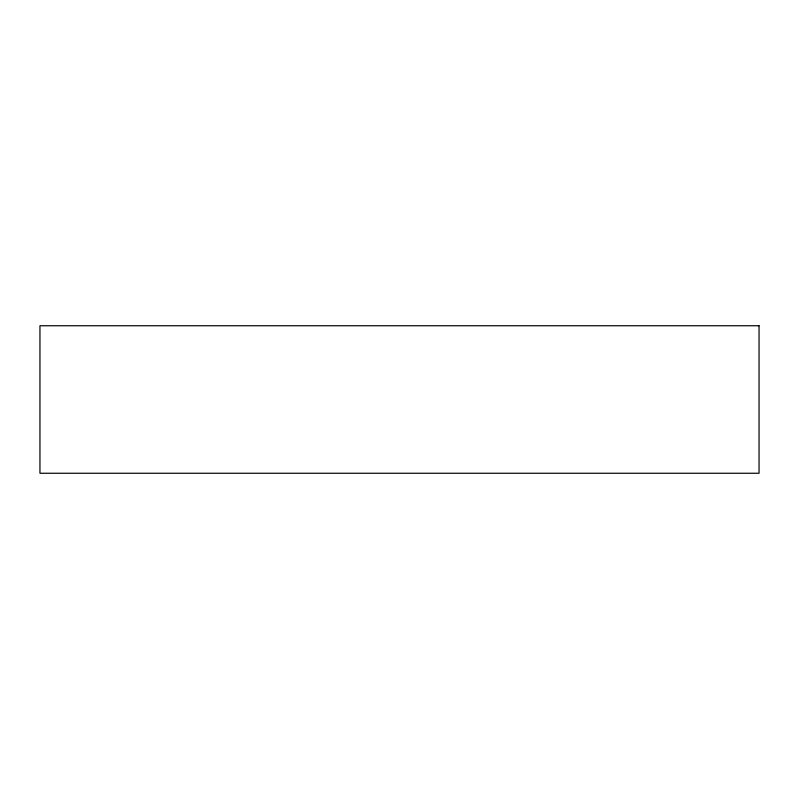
<?xml version="1.0" encoding="UTF-8"?>
<svg xmlns="http://www.w3.org/2000/svg" width="799" height="799" viewBox="0 0 799 799"><rect width="100%" height="100%" fill="white"/><g stroke="black" fill="none" stroke-linecap="round" stroke-linejoin="round"><path stroke-width="1.2" d="M759.05 325.742L39.95 325.742L39.95 473.258L759.05 473.258L759.05 325.742"/></g></svg>
